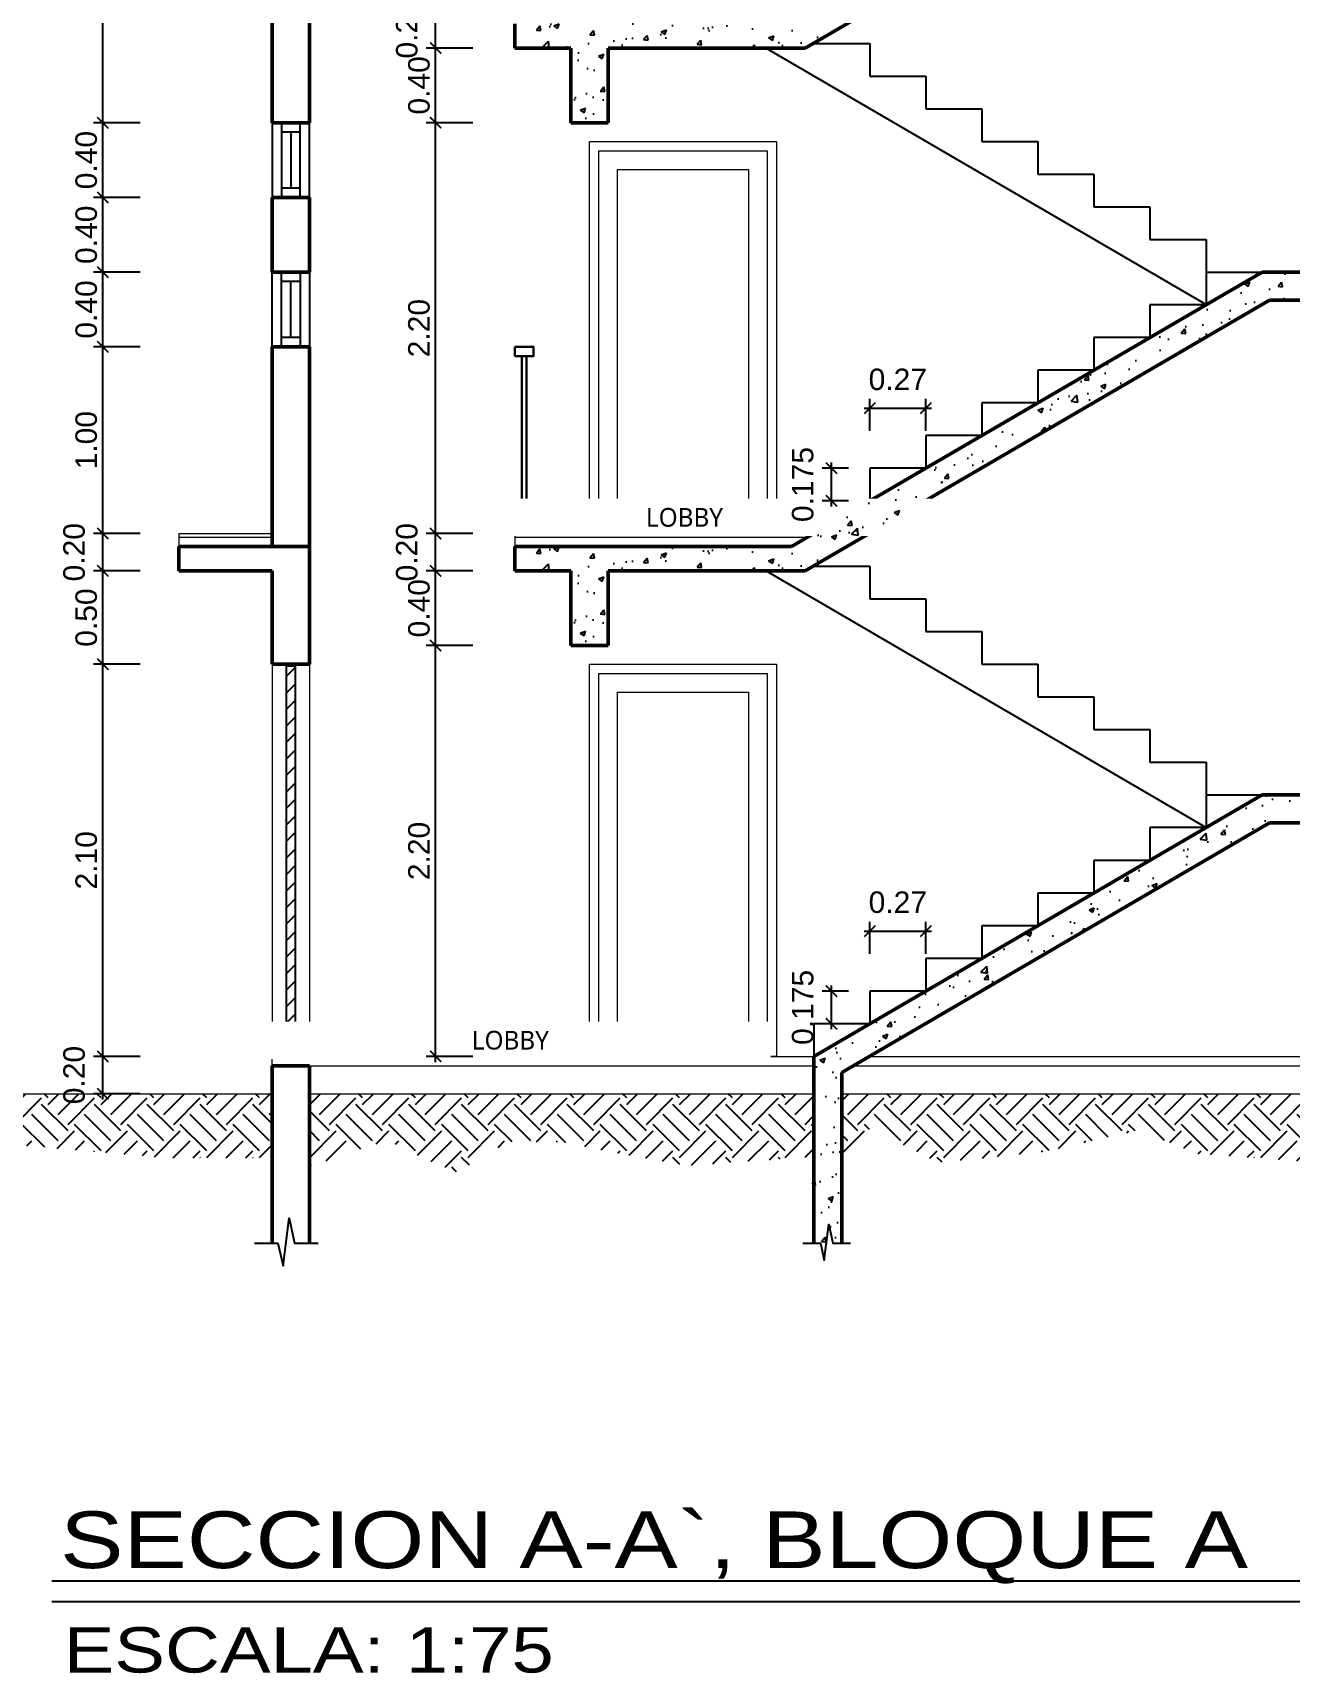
# Model space of a CAD drawing. Header units: feet. Extents: x -417 to 46, y -646 to -218.
# Drawn here: x -102.41 to -95.68, y -389.63 to -380.85 of the extents above; entities that cross this region are included whole.
import ezdxf

# ---------------------------------------------------------------- set-up
doc = ezdxf.new("R2010")
doc.units = ezdxf.units.FT
doc.header["$MEASUREMENT"] = 0
for name, color, linetype in [('DIM', 10, 'Continuous'), ('escalera', 2, 'Continuous'), ('PERT-VENT', 2, 'Continuous'), ('RELLENO', 8, 'Continuous'), ('textos', 7, 'Continuous'), ('TEXXT', 8, 'Continuous')]:
    doc.layers.add(name, color=color, linetype=linetype)
for name, color, linetype, lineweight in [('DIM-COTAS', 1, 'Continuous', 5), ('FURN', 2, 'Continuous', 30), ('MB', 2, 'Continuous', 20), ('muros', 4, 'Continuous', 50), ('Piso', 8, 'Continuous', 9), ('PUERTA', 8, 'Continuous', 9), ('TXT', 2, 'Continuous', 9)]:
    doc.layers.add(name, color=color, linetype=linetype, lineweight=lineweight)
doc.styles.add('ads', font='trebuc.ttf', dxfattribs={"height": 0.14})
doc.styles.add('DAMIAN', font='arial.ttf', dxfattribs={"height": 0.12})
doc.styles.get("Standard").update_dxf_attribs({"font": 'arial.ttf', "height": 0.115})
doc.dimstyles.new('KEILY', dxfattribs={"dimtxt": 0.115, "dimasz": 0.06, "dimexe": 0.05, "dimexo": 0.2, "dimgap": 0.03, "dimtad": 1, "dimzin": 1, "dimdsep": 46, "dimtxsty": 'Standard', "dimblk": 'ARCHTICK', "dimcen": 2.5, "dimdle": 0.03, "dimclrd": 256, "dimclre": 256, "dimclrt": 7, "dimadec": 0, "dimazin": 0, "dimtfac": 1, "dimtmove": 2, "dimatfit": 3, "dimfxl": 0.2, "dimfxlon": 1, "dimtolj": 1, "dimtzin": 1, "dimarcsym": 0})
pattern_1 = [(50, (111.02362, -151.93437), (0.28690407, -0.02510085), [0.03, -0.33]), (355, (111.02362, -151.93437), (-0.05550053, 0.30087685), [0.024, -0.264]), (100.45144, (111.04752, -151.93646), (0.23140354, 0.275776), [0.02549608, -0.28045684]), (46.1842, (111.0236, -151.85437), (0.42689653, -0.0662077), [0.045, -0.495]), (96.63564, (111.0592, -151.8599), (0.3738648, 0.38964744), [0.03824414, -0.4206855]), (351.18416, (111.0236, -151.85437), (0.3738648, 0.38964744), [0.036, -0.396]), (21, (111.06362, -151.87437), (0.23876282, -0.16104756), [0.03, -0.33]), (326, (111.06362, -151.87437), (0.09732613, 0.29006002), [0.024, -0.264]), (71.45144, (111.0835, -151.8878), (0.33608895, 0.12901246), [0.02549608, -0.28045684]), (37.5, (111.02362, -151.93437), (0.004863942, 0.13315754), [0, -0.2608, 0, -0.268, 0, -0.265]), (7.5, (111.02362, -151.93437), (0.105227815, 0.157764685), [0, -0.1528, 0, -0.2548, 0, -0.101]), (327.5, (110.93442, -151.93437), (0.213528974, -0.00902195), [0, -0.1, 0, -0.312, 0, -0.414]), (317.5, (110.89442, -151.93437), (0.23327447, 0.04004199), [0, -0.13, 0, -0.2072, 0, -0.294])]
pattern_2 = [(45, (111.02362, -151.93437), (3e-17, 0.28284271), [0.2, -0.2]), (45, (110.97058, -151.88134), (3e-17, 0.28284271), [0.2, -0.2]), (45, (110.91755, -151.8283), (3e-17, 0.28284271), [0.2, -0.2]), (135, (110.91755, -151.79295), (-0.28284271, 6e-17), [0.2, -0.2]), (135, (110.97058, -151.73992), (-0.28284271, 6e-17), [0.2, -0.2]), (135, (111.02362, -151.68689), (-0.28284271, 6e-17), [0.2, -0.2])]

# ---------------------------------------------------------------- blocks, each defined once
blk = doc.blocks.new('_ArchTick')
at = {"layer": 'DIM-COTAS', "color": 0, "const_width": 0.15}
blk.add_lwpolyline([(-0.5, -0.5), (0.5, 0.5)], dxfattribs=at)
blk = doc.blocks.new('*D2703')
at = {"layer": 'Defpoints', "color": 0, "transparency": 16777216}
for p in [(-102.0389, -386.3298), (-101.4244, -386.3298), (-101.6244, -386.5298)]:
    blk.add_point(p, dxfattribs=at)
at = {"layer": 'DIM', "lineweight": -2, "transparency": 16777216}
for p, q in [((-101.8389, -386.3298), (-102.0889, -386.3298)), ((-102.0389, -386.5598), (-102.0389, -386.2998)), ((-101.8389, -386.5298), (-102.0889, -386.5298))]:
    blk.add_line(p, q, dxfattribs=at)
at = {"layer": 'DIM', "lineweight": -2, "transparency": 16777216, "xscale": 0.06, "yscale": 0.06, "zscale": 0.06}
for p, rotation in [((-102.0389, -386.3298), 90), ((-102.0389, -386.5298), 270)]:
    blk.add_blockref('_ArchTick', p, dxfattribs=dict(at, rotation=rotation))
at = {"layer": 'DIM', "color": 7, "transparency": 16777216, "insert": (-102.1926, -386.4298), "char_height": 0.115, "attachment_point": 5, "rotation": 90}
blk.add_mtext('\\A1;0.20', dxfattribs=at)
blk = doc.blocks.new('*D2704')
at = {"layer": 'Defpoints', "color": 0, "transparency": 16777216}
for p in [(-102.0389, -384.2298), (-101.133, -384.2298), (-100.933, -386.3298)]:
    blk.add_point(p, dxfattribs=at)
at = {"layer": 'DIM', "lineweight": -2, "transparency": 16777216}
for p, q in [((-101.8389, -384.2298), (-102.0889, -384.2298)), ((-102.0389, -386.3598), (-102.0389, -384.1998)), ((-101.8389, -386.3298), (-102.0889, -386.3298))]:
    blk.add_line(p, q, dxfattribs=at)
at = {"layer": 'DIM', "lineweight": -2, "transparency": 16777216, "xscale": 0.06, "yscale": 0.06, "zscale": 0.06}
for p, rotation in [((-102.0389, -384.2298), 90), ((-102.0389, -386.3298), 270)]:
    blk.add_blockref('_ArchTick', p, dxfattribs=dict(at, rotation=rotation))
at = {"layer": 'DIM', "color": 7, "transparency": 16777216, "insert": (-102.1276, -385.2798), "char_height": 0.115, "attachment_point": 5, "rotation": 90}
blk.add_mtext('\\A1;2.10', dxfattribs=at)
blk = doc.blocks.new('*D2808')
at = {"layer": 'Defpoints', "color": 0, "transparency": 16777216}
for p in [(-102.0389, -383.7298), (-99.833, -383.7298), (-101.133, -384.2298)]:
    blk.add_point(p, dxfattribs=at)
at = {"layer": 'DIM', "lineweight": -2, "transparency": 16777216}
for p, q in [((-102.0389, -384.2598), (-102.0389, -383.6998)), ((-101.8389, -383.7298), (-102.0889, -383.7298)), ((-101.8389, -384.2298), (-102.0889, -384.2298))]:
    blk.add_line(p, q, dxfattribs=at)
at = {"layer": 'DIM', "lineweight": -2, "transparency": 16777216, "xscale": 0.06, "yscale": 0.06, "zscale": 0.06}
for p, rotation in [((-102.0389, -383.7298), 90), ((-102.0389, -384.2298), 270)]:
    blk.add_blockref('_ArchTick', p, dxfattribs=dict(at, rotation=rotation))
at = {"layer": 'DIM', "color": 7, "transparency": 16777216, "insert": (-102.1276, -383.9798), "char_height": 0.115, "attachment_point": 5, "rotation": 90}
blk.add_mtext('\\A1;0.50', dxfattribs=at)
blk = doc.blocks.new('*D2705')
at = {"layer": 'Defpoints', "color": 0, "transparency": 16777216}
for p in [(-102.0389, -383.5298), (-100.933, -383.5298), (-100.933, -383.7298)]:
    blk.add_point(p, dxfattribs=at)
at = {"layer": 'DIM', "lineweight": -2, "transparency": 16777216}
for p, q in [((-101.8389, -383.5298), (-102.0889, -383.5298)), ((-102.0389, -383.7598), (-102.0389, -383.4998)), ((-101.8389, -383.7298), (-102.0889, -383.7298))]:
    blk.add_line(p, q, dxfattribs=at)
at = {"layer": 'DIM', "lineweight": -2, "transparency": 16777216, "xscale": 0.06, "yscale": 0.06, "zscale": 0.06}
for p, rotation in [((-102.0389, -383.5298), 90), ((-102.0389, -383.7298), 270)]:
    blk.add_blockref('_ArchTick', p, dxfattribs=dict(at, rotation=rotation))
at = {"layer": 'DIM', "color": 7, "transparency": 16777216, "insert": (-102.1926, -383.6298), "char_height": 0.115, "attachment_point": 5, "rotation": 90}
blk.add_mtext('\\A1;0.20', dxfattribs=at)
blk = doc.blocks.new('*D2809')
at = {"layer": 'Defpoints', "color": 0, "transparency": 16777216}
for p in [(-102.0889, -371.9298), (-102.6473, -386.5298), (-102.3031, -386.5298)]:
    blk.add_point(p, dxfattribs=at)
at = {"layer": 'DIM', "lineweight": -2, "transparency": 16777216}
for p, q in [((-102.4473, -371.9298), (-102.6973, -371.9298)), ((-102.6473, -371.8998), (-102.6473, -386.5598)), ((-102.5031, -386.5298), (-102.6973, -386.5298))]:
    blk.add_line(p, q, dxfattribs=at)
at = {"layer": 'DIM', "lineweight": -2, "transparency": 16777216, "xscale": 0.06, "yscale": 0.06, "zscale": 0.06}
for p, rotation in [((-102.6473, -371.9298), 90), ((-102.6473, -386.5298), 270)]:
    blk.add_blockref('_ArchTick', p, dxfattribs=dict(at, rotation=rotation))
at = {"layer": 'DIM', "color": 7, "transparency": 16777216, "insert": (-102.736, -379.2298), "char_height": 0.115, "attachment_point": 5, "rotation": 90}
blk.add_mtext('\\A1;14.60', dxfattribs=at)
blk = doc.blocks.new('A$C61FD6AA4')
at = {"layer": 'RELLENO'}
h = blk.add_hatch(dxfattribs=at)
h.set_pattern_fill('ANSI31', color=256, scale=0.5)
h.set_pattern_definition([(45, (-53.53432, 257.28586), (-0.044194174, 0.044194174), [])])
h.paths.add_polyline_path([(0, 0), (0.05, 0), (0.05, 2.08), (0, 2.08)])
at = {"color": 2}
blk.add_lwpolyline([(0, 0), (0.05, 0), (0.05, 2.08), (0, 2.08)], close=True, dxfattribs=at)
blk = doc.blocks.new('A$C341F37BE')
at = {"layer": 'PUERTA'}
for points in [[(0, 2.1), (1, 2.1), (1, 0), (0, 0)], [(0.05, 2.05), (0.95, 2.05), (0.95, 0.05), (0.05, 0.05)], [(0.15, 1.95), (0.85, 1.95), (0.85, 0.15), (0.15, 0.15)]]:
    blk.add_lwpolyline(points, close=True, dxfattribs=at)
blk = doc.blocks.new('A$C47074A5C')
at = {"layer": 'FURN'}
for points in [[(0, 1), (0.1, 1), (0.1, 0.95), (0, 0.95)], [(0.0375, 0.05), (0.0625, 0.05), (0.0625, 0.95), (0.0375, 0.95)], [(0, 0), (0.1, 0), (0.1, 0.05), (0, 0.05)]]:
    blk.add_lwpolyline(points, close=True, dxfattribs=at)
blk = doc.blocks.new('A$C69266191')
at = {"layer": 'PERT-VENT'}
for p, q in [((0, 0), (0, 0.4)), ((0.05, 0), (0.05, 0.4)), ((0.15, 0.4), (0.15, 0)), ((0.2, 0.4), (0.2, 0)), ((0.15, 0.35), (0.05, 0.35)), ((0.1, 0.05), (0.1, 0.35)), ((0.15, 0.05), (0.05, 0.05))]:
    blk.add_line(p, q, dxfattribs=at)
blk = doc.blocks.new('*D2740')
at = {"layer": 'Defpoints', "color": 0, "transparency": 16777216}
for p in [(-100.2576, -384.1298), (-99.533, -384.1298), (-99.8208, -386.3298)]:
    blk.add_point(p, dxfattribs=at)
at = {"layer": 'DIM', "lineweight": -2, "transparency": 16777216}
for p, q in [((-100.0576, -384.1298), (-100.3076, -384.1298)), ((-100.2576, -386.3598), (-100.2576, -384.0998)), ((-100.0576, -386.3298), (-100.3076, -386.3298))]:
    blk.add_line(p, q, dxfattribs=at)
at = {"layer": 'DIM', "lineweight": -2, "transparency": 16777216, "xscale": 0.06, "yscale": 0.06, "zscale": 0.06}
for p, rotation in [((-100.2576, -384.1298), 90), ((-100.2576, -386.3298), 270)]:
    blk.add_blockref('_ArchTick', p, dxfattribs=dict(at, rotation=rotation))
at = {"layer": 'DIM', "color": 7, "transparency": 16777216, "insert": (-100.3463, -385.2298), "char_height": 0.115, "attachment_point": 5, "rotation": 90}
blk.add_mtext('\\A1;2.20', dxfattribs=at)
blk = doc.blocks.new('*D2741')
at = {"layer": 'Defpoints', "color": 0, "transparency": 16777216}
for p in [(-100.2576, -383.7298), (-99.833, -383.7298), (-99.533, -384.1298)]:
    blk.add_point(p, dxfattribs=at)
at = {"layer": 'DIM', "lineweight": -2, "transparency": 16777216}
for p, q in [((-100.2576, -384.1598), (-100.2576, -383.6998)), ((-100.0576, -383.7298), (-100.3076, -383.7298)), ((-100.0576, -384.1298), (-100.3076, -384.1298))]:
    blk.add_line(p, q, dxfattribs=at)
at = {"layer": 'DIM', "lineweight": -2, "transparency": 16777216, "xscale": 0.06, "yscale": 0.06, "zscale": 0.06}
for p, rotation in [((-100.2576, -383.7298), 90), ((-100.2576, -384.1298), 270)]:
    blk.add_blockref('_ArchTick', p, dxfattribs=dict(at, rotation=rotation))
at = {"layer": 'DIM', "color": 7, "transparency": 16777216, "insert": (-100.3463, -383.9298), "char_height": 0.115, "attachment_point": 5, "rotation": 90}
blk.add_mtext('\\A1;0.40', dxfattribs=at)
blk = doc.blocks.new('*D2742')
at = {"layer": 'Defpoints', "color": 0, "transparency": 16777216}
for p in [(-100.2576, -383.5298), (-99.6706, -383.5298), (-99.833, -383.7298)]:
    blk.add_point(p, dxfattribs=at)
at = {"layer": 'DIM', "lineweight": -2, "transparency": 16777216}
for p, q in [((-100.0576, -383.5298), (-100.3076, -383.5298)), ((-100.2576, -383.7598), (-100.2576, -383.4998)), ((-100.0576, -383.7298), (-100.3076, -383.7298))]:
    blk.add_line(p, q, dxfattribs=at)
at = {"layer": 'DIM', "lineweight": -2, "transparency": 16777216, "xscale": 0.06, "yscale": 0.06, "zscale": 0.06}
for p, rotation in [((-100.2576, -383.5298), 90), ((-100.2576, -383.7298), 270)]:
    blk.add_blockref('_ArchTick', p, dxfattribs=dict(at, rotation=rotation))
at = {"layer": 'DIM', "color": 7, "transparency": 16777216, "insert": (-100.4113, -383.6298), "char_height": 0.115, "attachment_point": 5, "rotation": 90}
blk.add_mtext('\\A1;0.20', dxfattribs=at)
blk = doc.blocks.new('*D2743')
at = {"layer": 'Defpoints', "color": 0, "transparency": 16777216}
for p in [(-100.2576, -381.3298), (-99.533, -381.3298), (-99.6706, -383.5298)]:
    blk.add_point(p, dxfattribs=at)
at = {"layer": 'DIM', "lineweight": -2, "transparency": 16777216}
for p, q in [((-100.0576, -381.3298), (-100.3076, -381.3298)), ((-100.2576, -383.5598), (-100.2576, -381.2998)), ((-100.0576, -383.5298), (-100.3076, -383.5298))]:
    blk.add_line(p, q, dxfattribs=at)
at = {"layer": 'DIM', "lineweight": -2, "transparency": 16777216, "xscale": 0.06, "yscale": 0.06, "zscale": 0.06}
for p, rotation in [((-100.2576, -381.3298), 90), ((-100.2576, -383.5298), 270)]:
    blk.add_blockref('_ArchTick', p, dxfattribs=dict(at, rotation=rotation))
at = {"layer": 'DIM', "color": 7, "transparency": 16777216, "insert": (-100.3463, -382.4298), "char_height": 0.115, "attachment_point": 5, "rotation": 90}
blk.add_mtext('\\A1;2.20', dxfattribs=at)
blk = doc.blocks.new('*D2744')
at = {"layer": 'Defpoints', "color": 0, "transparency": 16777216}
for p in [(-100.2576, -380.9298), (-99.833, -380.9298), (-99.533, -381.3298)]:
    blk.add_point(p, dxfattribs=at)
at = {"layer": 'DIM', "lineweight": -2, "transparency": 16777216}
for p, q in [((-100.2576, -381.3598), (-100.2576, -380.8998)), ((-100.0576, -380.9298), (-100.3076, -380.9298)), ((-100.0576, -381.3298), (-100.3076, -381.3298))]:
    blk.add_line(p, q, dxfattribs=at)
at = {"layer": 'DIM', "lineweight": -2, "transparency": 16777216, "xscale": 0.06, "yscale": 0.06, "zscale": 0.06}
for p, rotation in [((-100.2576, -380.9298), 90), ((-100.2576, -381.3298), 270)]:
    blk.add_blockref('_ArchTick', p, dxfattribs=dict(at, rotation=rotation))
at = {"layer": 'DIM', "color": 7, "transparency": 16777216, "insert": (-100.3463, -381.1298), "char_height": 0.115, "attachment_point": 5, "rotation": 90}
blk.add_mtext('\\A1;0.40', dxfattribs=at)
blk = doc.blocks.new('*D2745')
at = {"layer": 'Defpoints', "color": 0, "transparency": 16777216}
for p in [(-100.2576, -380.7298), (-99.6601, -380.7298), (-99.833, -380.9298)]:
    blk.add_point(p, dxfattribs=at)
at = {"layer": 'DIM', "lineweight": -2, "transparency": 16777216}
for p, q in [((-100.2576, -380.9598), (-100.2576, -380.6998)), ((-100.0576, -380.7298), (-100.3076, -380.7298)), ((-100.0576, -380.9298), (-100.3076, -380.9298))]:
    blk.add_line(p, q, dxfattribs=at)
at = {"layer": 'DIM', "lineweight": -2, "transparency": 16777216, "xscale": 0.06, "yscale": 0.06, "zscale": 0.06}
for p, rotation in [((-100.2576, -380.7298), 90), ((-100.2576, -380.9298), 270)]:
    blk.add_blockref('_ArchTick', p, dxfattribs=dict(at, rotation=rotation))
at = {"layer": 'DIM', "color": 7, "transparency": 16777216, "insert": (-100.4113, -380.8298), "char_height": 0.115, "attachment_point": 5, "rotation": 90}
blk.add_mtext('\\A1;0.20', dxfattribs=at)
blk = doc.blocks.new('*D2726')
at = {"layer": 'Defpoints', "color": 0, "transparency": 16777216}
for p in [(-102.0389, -382.5298), (-101.133, -382.5298), (-100.933, -383.5298)]:
    blk.add_point(p, dxfattribs=at)
at = {"layer": 'DIM', "lineweight": -2, "transparency": 16777216}
for p, q in [((-101.8389, -382.5298), (-102.0889, -382.5298)), ((-102.0389, -383.5598), (-102.0389, -382.4998)), ((-101.8389, -383.5298), (-102.0889, -383.5298))]:
    blk.add_line(p, q, dxfattribs=at)
at = {"layer": 'DIM', "lineweight": -2, "transparency": 16777216, "xscale": 0.06, "yscale": 0.06, "zscale": 0.06}
for p, rotation in [((-102.0389, -382.5298), 90), ((-102.0389, -383.5298), 270)]:
    blk.add_blockref('_ArchTick', p, dxfattribs=dict(at, rotation=rotation))
at = {"layer": 'DIM', "color": 7, "transparency": 16777216, "insert": (-102.1276, -383.0298), "char_height": 0.115, "attachment_point": 5, "rotation": 90}
blk.add_mtext('\\A1;1.00', dxfattribs=at)
blk = doc.blocks.new('*D2727')
at = {"layer": 'Defpoints', "color": 0, "transparency": 16777216}
for p in [(-102.0389, -382.1298), (-101.133, -382.1298), (-101.133, -382.5298)]:
    blk.add_point(p, dxfattribs=at)
at = {"layer": 'DIM', "lineweight": -2, "transparency": 16777216}
for p, q in [((-101.8389, -382.1298), (-102.0889, -382.1298)), ((-102.0389, -382.5598), (-102.0389, -382.0998)), ((-101.8389, -382.5298), (-102.0889, -382.5298))]:
    blk.add_line(p, q, dxfattribs=at)
at = {"layer": 'DIM', "lineweight": -2, "transparency": 16777216, "xscale": 0.06, "yscale": 0.06, "zscale": 0.06}
for p, rotation in [((-102.0389, -382.1298), 90), ((-102.0389, -382.5298), 270)]:
    blk.add_blockref('_ArchTick', p, dxfattribs=dict(at, rotation=rotation))
at = {"layer": 'DIM', "color": 7, "transparency": 16777216, "insert": (-102.1276, -382.3298), "char_height": 0.115, "attachment_point": 5, "rotation": 90}
blk.add_mtext('\\A1;0.40', dxfattribs=at)
blk = doc.blocks.new('*D2728')
at = {"layer": 'Defpoints', "color": 0, "transparency": 16777216}
for p in [(-102.0389, -381.7298), (-101.133, -381.7298), (-101.133, -382.1298)]:
    blk.add_point(p, dxfattribs=at)
at = {"layer": 'DIM', "lineweight": -2, "transparency": 16777216}
for p, q in [((-101.8389, -381.7298), (-102.0889, -381.7298)), ((-102.0389, -382.1598), (-102.0389, -381.6998)), ((-101.8389, -382.1298), (-102.0889, -382.1298))]:
    blk.add_line(p, q, dxfattribs=at)
at = {"layer": 'DIM', "lineweight": -2, "transparency": 16777216, "xscale": 0.06, "yscale": 0.06, "zscale": 0.06}
for p, rotation in [((-102.0389, -381.7298), 90), ((-102.0389, -382.1298), 270)]:
    blk.add_blockref('_ArchTick', p, dxfattribs=dict(at, rotation=rotation))
at = {"layer": 'DIM', "color": 7, "transparency": 16777216, "insert": (-102.1276, -381.9298), "char_height": 0.115, "attachment_point": 5, "rotation": 90}
blk.add_mtext('\\A1;0.40', dxfattribs=at)
blk = doc.blocks.new('*D2729')
at = {"layer": 'Defpoints', "color": 0, "transparency": 16777216}
for p in [(-102.0389, -381.3298), (-101.133, -381.3298), (-101.133, -381.7298)]:
    blk.add_point(p, dxfattribs=at)
at = {"layer": 'DIM', "lineweight": -2, "transparency": 16777216}
for p, q in [((-101.8389, -381.3298), (-102.0889, -381.3298)), ((-102.0389, -381.7598), (-102.0389, -381.2998)), ((-101.8389, -381.7298), (-102.0889, -381.7298))]:
    blk.add_line(p, q, dxfattribs=at)
at = {"layer": 'DIM', "lineweight": -2, "transparency": 16777216, "xscale": 0.06, "yscale": 0.06, "zscale": 0.06}
for p, rotation in [((-102.0389, -381.3298), 90), ((-102.0389, -381.7298), 270)]:
    blk.add_blockref('_ArchTick', p, dxfattribs=dict(at, rotation=rotation))
at = {"layer": 'DIM', "color": 7, "transparency": 16777216, "insert": (-102.1276, -381.5298), "char_height": 0.115, "attachment_point": 5, "rotation": 90}
blk.add_mtext('\\A1;0.40', dxfattribs=at)
blk = doc.blocks.new('*D2730')
at = {"layer": 'Defpoints', "color": 0, "transparency": 16777216}
for p in [(-102.0389, -379.7298), (-101.133, -379.7298), (-101.133, -381.3298)]:
    blk.add_point(p, dxfattribs=at)
at = {"layer": 'DIM', "lineweight": -2, "transparency": 16777216}
for p, q in [((-101.8389, -379.7298), (-102.0889, -379.7298)), ((-102.0389, -381.3598), (-102.0389, -379.6998)), ((-101.8389, -381.3298), (-102.0889, -381.3298))]:
    blk.add_line(p, q, dxfattribs=at)
at = {"layer": 'DIM', "lineweight": -2, "transparency": 16777216, "xscale": 0.06, "yscale": 0.06, "zscale": 0.06}
for p, rotation in [((-102.0389, -379.7298), 90), ((-102.0389, -381.3298), 270)]:
    blk.add_blockref('_ArchTick', p, dxfattribs=dict(at, rotation=rotation))
at = {"layer": 'DIM', "color": 7, "transparency": 16777216, "insert": (-102.1276, -380.5298), "char_height": 0.115, "attachment_point": 5, "rotation": 90}
blk.add_mtext('\\A1;1.60', dxfattribs=at)
blk = doc.blocks.new('*D3322')
at = {"layer": 'Defpoints', "color": 0, "transparency": 16777216}
for p in [(-98.1383, -385.9798), (-97.8466, -385.9798), (-97.8466, -386.1548)]:
    blk.add_point(p, dxfattribs=at)
at = {"layer": 'DIM', "lineweight": -2, "transparency": 16777216}
for p, q in [((-98.0466, -385.9798), (-98.1883, -385.9798)), ((-98.1383, -386.1848), (-98.1383, -385.9498)), ((-98.0466, -386.1548), (-98.1883, -386.1548))]:
    blk.add_line(p, q, dxfattribs=at)
at = {"layer": 'DIM', "lineweight": -2, "transparency": 16777216, "xscale": 0.06, "yscale": 0.06, "zscale": 0.06}
for p, rotation in [((-98.1383, -385.9798), 90), ((-98.1383, -386.1548), 270)]:
    blk.add_blockref('_ArchTick', p, dxfattribs=dict(at, rotation=rotation))
at = {"layer": 'DIM', "color": 7, "transparency": 16777216, "insert": (-98.292, -386.0673), "char_height": 0.115, "attachment_point": 5, "rotation": 90}
blk.add_mtext('\\A1;0.175', dxfattribs=at)
blk = doc.blocks.new('*D3323')
at = {"layer": 'Defpoints', "color": 0, "transparency": 16777216}
for p in [(-97.633, -385.6586), (-97.933, -385.9798), (-97.633, -385.9798)]:
    blk.add_point(p, dxfattribs=at)
at = {"layer": 'DIM', "lineweight": -2, "transparency": 16777216}
for p, q in [((-97.933, -385.7798), (-97.933, -385.6086)), ((-97.633, -385.7798), (-97.633, -385.6086)), ((-97.963, -385.6586), (-97.603, -385.6586))]:
    blk.add_line(p, q, dxfattribs=at)
at = {"layer": 'DIM', "lineweight": -2, "transparency": 16777216, "xscale": 0.06, "yscale": 0.06, "zscale": 0.06, "rotation": 180}
blk.add_blockref('_ArchTick', (-97.933, -385.6586), dxfattribs=at)
at = {"layer": 'DIM', "lineweight": -2, "transparency": 16777216, "xscale": 0.06, "yscale": 0.06, "zscale": 0.06}
blk.add_blockref('_ArchTick', (-97.633, -385.6586), dxfattribs=at)
at = {"layer": 'DIM', "color": 7, "transparency": 16777216, "insert": (-97.783, -385.5048), "char_height": 0.115, "attachment_point": 5}
blk.add_mtext('\\A1;0.27', dxfattribs=at)
blk = doc.blocks.new('*D3326')
at = {"layer": 'Defpoints', "color": 0, "transparency": 16777216}
for p in [(-98.1383, -383.1798), (-97.8466, -383.1798), (-97.8466, -383.3548)]:
    blk.add_point(p, dxfattribs=at)
at = {"layer": 'DIM', "lineweight": -2, "transparency": 16777216}
for p, q in [((-98.0466, -383.1798), (-98.1883, -383.1798)), ((-98.1383, -383.3848), (-98.1383, -383.1498)), ((-98.0466, -383.3548), (-98.1883, -383.3548))]:
    blk.add_line(p, q, dxfattribs=at)
at = {"layer": 'DIM', "lineweight": -2, "transparency": 16777216, "xscale": 0.06, "yscale": 0.06, "zscale": 0.06}
for p, rotation in [((-98.1383, -383.1798), 90), ((-98.1383, -383.3548), 270)]:
    blk.add_blockref('_ArchTick', p, dxfattribs=dict(at, rotation=rotation))
at = {"layer": 'DIM', "color": 7, "transparency": 16777216, "insert": (-98.292, -383.2673), "char_height": 0.115, "attachment_point": 5, "rotation": 90}
blk.add_mtext('\\A1;0.175', dxfattribs=at)
blk = doc.blocks.new('*D3327')
at = {"layer": 'Defpoints', "color": 0, "transparency": 16777216}
for p in [(-97.633, -382.8586), (-97.933, -383.1798), (-97.633, -383.1798)]:
    blk.add_point(p, dxfattribs=at)
at = {"layer": 'DIM', "lineweight": -2, "transparency": 16777216}
for p, q in [((-97.933, -382.9798), (-97.933, -382.8086)), ((-97.633, -382.9798), (-97.633, -382.8086)), ((-97.963, -382.8586), (-97.603, -382.8586))]:
    blk.add_line(p, q, dxfattribs=at)
at = {"layer": 'DIM', "lineweight": -2, "transparency": 16777216, "xscale": 0.06, "yscale": 0.06, "zscale": 0.06, "rotation": 180}
blk.add_blockref('_ArchTick', (-97.933, -382.8586), dxfattribs=at)
at = {"layer": 'DIM', "lineweight": -2, "transparency": 16777216, "xscale": 0.06, "yscale": 0.06, "zscale": 0.06}
blk.add_blockref('_ArchTick', (-97.633, -382.8586), dxfattribs=at)
at = {"layer": 'DIM', "color": 7, "transparency": 16777216, "insert": (-97.783, -382.7048), "char_height": 0.115, "attachment_point": 5}
blk.add_mtext('\\A1;0.27', dxfattribs=at)

msp = doc.modelspace()

# ---------------------------------------------------------------- hatches: boundary and pattern name
at = {"layer": 'RELLENO'}
h = msp.add_hatch(dxfattribs=at)
h.set_pattern_fill('AR-CONC', color=256, scale=0.04)
h.set_pattern_definition([(50, (111.02362, -149.13437), (0.28690407, -0.02510085), [0.03, -0.33]), (355, (111.02362, -149.13437), (-0.05550053, 0.30087685), [0.024, -0.264]), (100.45144, (111.04752, -149.13646), (0.23140354, 0.275776), [0.02549608, -0.28045684]), (46.1842, (111.0236, -149.05437), (0.42689653, -0.0662077), [0.045, -0.495]), (96.63564, (111.0592, -149.0599), (0.3738648, 0.38964744), [0.03824414, -0.4206855]), (351.18416, (111.0236, -149.05437), (0.3738648, 0.38964744), [0.036, -0.396]), (21, (111.06362, -149.07437), (0.23876282, -0.16104756), [0.03, -0.33]), (326, (111.06362, -149.07437), (0.09732613, 0.29006002), [0.024, -0.264]), (71.45144, (111.0835, -149.0878), (0.33608895, 0.12901246), [0.02549608, -0.28045684]), (37.5, (111.02362, -149.13437), (0.004863942, 0.13315754), [0, -0.2608, 0, -0.268, 0, -0.265]), (7.5, (111.02362, -149.13437), (0.105227815, 0.157764685), [0, -0.1528, 0, -0.2548, 0, -0.101]), (327.5, (110.93442, -149.13437), (0.213528974, -0.00902195), [0, -0.1, 0, -0.312, 0, -0.414]), (317.5, (110.89442, -149.13437), (0.23327447, 0.04004199), [0, -0.13, 0, -0.2072, 0, -0.294])])
h.paths.add_polyline_path([(-99.833, -380.7998), (-99.833, -380.9298), (-99.533, -380.9298), (-99.533, -381.3298), (-99.333, -381.3298), (-99.333, -380.9298), (-98.2782, -380.9298), (-95.7924, -379.4798), (-94.733, -379.4798), (-94.733, -379.3298), (-95.833, -379.3298), (-98.353, -380.7998)])
h = msp.add_hatch(dxfattribs=at)
h.set_pattern_fill('AR-CONC', color=256, scale=0.04)
h.set_pattern_definition(pattern_1)
h.paths.add_polyline_path([(-98.083, -387.3298), (-98.1304, -387.3298), (-98.1525, -387.2298), (-98.1765, -387.4213), (-98.1977, -387.3298), (-98.2449, -387.3298), (-98.233, -386.3298), (-95.833, -384.9298), (-94.733, -384.9298), (-94.733, -385.0798), (-95.7924, -385.0798), (-98.083, -386.4159)])
h = msp.add_hatch(dxfattribs=at)
h.set_pattern_fill('EARTH', color=256, scale=0.8, angle=45)
h.set_pattern_definition([(45, (95.48137, -151.93437), (3e-17, 0.28284271), [0.2, -0.2]), (45, (95.42834, -151.88134), (3e-17, 0.28284271), [0.2, -0.2]), (45, (95.3753, -151.8283), (3e-17, 0.28284271), [0.2, -0.2]), (135, (95.3753, -151.79295), (-0.28284271, 6e-17), [0.2, -0.2]), (135, (95.42834, -151.73992), (-0.28284271, 6e-17), [0.2, -0.2]), (135, (95.48137, -151.68689), (-0.28284271, 6e-17), [0.2, -0.2])])
h.paths.add_polyline_path([(-106.3223, -386.5298), (-105.3306, -387.0209), (-104.5537, -386.7926), (-103.9481, -386.9182), (-103.3312, -386.9296), (-102.4972, -386.804), (-101.6974, -386.8725), (-101.133, -386.8725), (-101.133, -386.5298)])
h = msp.add_hatch(dxfattribs=at)
h.set_pattern_fill('EARTH', color=256, scale=0.8, angle=45)
h.set_pattern_definition(pattern_2)
h.paths.add_polyline_path([(-100.933, -386.5298), (-100.933, -386.9195), (-100.5149, -386.7771), (-100.3196, -386.8773), (-100.1401, -386.9512), (-99.8761, -386.7876), (-99.5857, -386.7876), (-99.2901, -386.8457), (-98.9152, -386.9142), (-98.233, -386.8668), (-98.233, -386.5298)])
h = msp.add_hatch(dxfattribs=at)
h.set_pattern_fill('EARTH', color=256, scale=0.8, angle=45)
h.set_pattern_definition(pattern_2)
h.paths.add_polyline_path([(-98.083, -386.5298), (-98.083, -386.9142), (-97.928, -386.7138), (-97.5637, -386.8984), (-97.004, -386.8404), (-96.4919, -386.7243), (-96.1804, -386.8509), (-95.5879, -386.8928), (-95.2236, -386.9139), (-94.933, -386.8769), (-94.933, -386.5298)])

# ---------------------------------------------------------------- linework, layer by layer
for points in [[(-101.2278, -387.3298), (-101.1021, -387.3298), (-101.0738, -387.4518), (-101.0419, -387.1965), (-101.0124, -387.3298), (-100.886, -387.3298)], [(-98.292, -387.3298), (-98.1977, -387.3298), (-98.1765, -387.4213), (-98.1525, -387.2298), (-98.1304, -387.3298), (-98.0356, -387.3298)]]:
    msp.add_lwpolyline(points)
at = {"layer": 'escalera', "color": 8}
for p, q in [((-98.4878, -380.9298), (-96.133, -382.3034)), ((-98.233, -380.9048), (-97.933, -380.9048)), ((-98.233, -380.9048), (-97.933, -380.9048)), ((-97.933, -380.9048), (-97.933, -381.0798)), ((-97.933, -381.0798), (-97.633, -381.0798)), ((-97.633, -381.0798), (-97.633, -381.2548)), ((-97.633, -381.2548), (-97.333, -381.2548)), ((-97.333, -381.2548), (-97.333, -381.4298)), ((-97.333, -381.4298), (-97.033, -381.4298)), ((-97.033, -381.4298), (-97.033, -381.6048)), ((-97.033, -381.6048), (-96.733, -381.6048)), ((-96.733, -381.6048), (-96.733, -381.7798)), ((-96.733, -381.7798), (-96.433, -381.7798)), ((-96.433, -381.7798), (-96.433, -381.9548)), ((-96.433, -381.9548), (-96.133, -381.9548)), ((-96.133, -381.9548), (-96.133, -382.1298)), ((-98.233, -383.7048), (-97.933, -383.7048)), ((-97.933, -383.7048), (-97.933, -383.8798)), ((-98.4878, -383.7298), (-96.133, -385.1034)), ((-97.933, -383.8798), (-97.633, -383.8798)), ((-97.633, -383.8798), (-97.633, -384.0548)), ((-97.633, -384.0548), (-97.333, -384.0548)), ((-97.333, -384.0548), (-97.333, -384.2298)), ((-97.333, -384.2298), (-97.033, -384.2298)), ((-97.033, -384.2298), (-97.033, -384.4048)), ((-97.033, -384.4048), (-96.733, -384.4048)), ((-96.733, -384.4048), (-96.733, -384.5798)), ((-96.733, -384.5798), (-96.433, -384.5798)), ((-96.433, -384.5798), (-96.433, -384.7548)), ((-96.433, -384.7548), (-96.133, -384.7548)), ((-96.133, -384.7548), (-96.133, -384.9298))]:
    msp.add_line(p, q, dxfattribs=at)
at = {"layer": 'escalera'}
for p, q in [((-96.133, -382.1298), (-96.133, -382.3048)), ((-96.133, -382.1298), (-95.833, -382.1298)), ((-96.433, -382.3048), (-96.433, -382.4798)), ((-96.133, -382.3048), (-96.433, -382.3048)), ((-96.733, -382.4798), (-96.733, -382.6548)), ((-96.433, -382.4798), (-96.733, -382.4798)), ((-97.033, -382.6548), (-97.033, -382.8298)), ((-96.733, -382.6548), (-97.033, -382.6548)), ((-97.333, -382.8298), (-97.333, -383.0048)), ((-97.033, -382.8298), (-97.333, -382.8298)), ((-97.633, -383.0048), (-97.633, -383.1798)), ((-97.333, -383.0048), (-97.633, -383.0048)), ((-97.933, -383.1798), (-97.933, -383.3548)), ((-97.633, -383.1798), (-97.933, -383.1798)), ((-98.233, -383.3548), (-98.233, -383.5298)), ((-97.933, -383.3548), (-98.233, -383.3548)), ((-96.133, -384.9298), (-96.133, -385.1048)), ((-96.133, -384.9298), (-95.833, -384.9298)), ((-96.433, -385.1048), (-96.433, -385.2798)), ((-96.133, -385.1048), (-96.433, -385.1048)), ((-96.733, -385.2798), (-96.733, -385.4548)), ((-96.433, -385.2798), (-96.733, -385.2798)), ((-97.033, -385.4548), (-97.033, -385.6298)), ((-96.733, -385.4548), (-97.033, -385.4548)), ((-97.333, -385.6298), (-97.333, -385.8048)), ((-97.033, -385.6298), (-97.333, -385.6298)), ((-97.633, -385.8048), (-97.633, -385.9798)), ((-97.333, -385.8048), (-97.633, -385.8048)), ((-97.933, -385.9798), (-97.933, -386.1548)), ((-97.633, -385.9798), (-97.933, -385.9798)), ((-98.233, -386.1548), (-98.233, -386.3298)), ((-97.933, -386.1548), (-98.233, -386.1548))]:
    msp.add_line(p, q, dxfattribs=at)
at = {"layer": 'MB'}
for p, q in [((-101.133, -384.2298), (-101.133, -386.3298)), ((-100.933, -384.2298), (-100.933, -386.3298)), ((-101.133, -386.3298), (-98.233, -386.3298)), ((-101.133, -386.3798), (-101.133, -386.3298)), ((-97.9353, -386.3298), (-94.933, -386.3298)), ((-100.933, -386.3798), (-98.233, -386.3798)), ((-98.021, -386.3798), (-94.933, -386.3798)), ((-106.3223, -386.5298), (-101.133, -386.5298)), ((-100.933, -386.5298), (-98.233, -386.5298)), ((-98.083, -386.5298), (-94.933, -386.5298))]:
    msp.add_line(p, q, dxfattribs=at)
at = {"layer": 'muros'}
for p, q in [((-98.2782, -380.9298), (-95.7924, -379.4798)), ((-101.133, -381.3298), (-101.133, -379.7298)), ((-100.933, -379.7298), (-100.933, -381.3298)), ((-99.833, -380.7998), (-99.833, -380.9298)), ((-99.833, -380.7998), (-99.833, -380.9298)), ((-99.833, -380.9298), (-99.533, -380.9298)), ((-99.533, -380.9298), (-99.533, -381.3298)), ((-99.333, -380.9298), (-98.2782, -380.9298)), ((-99.333, -380.9298), (-99.333, -381.3298)), ((-100.933, -381.3298), (-101.133, -381.3298)), ((-99.533, -381.3298), (-99.333, -381.3298)), ((-101.133, -382.1298), (-101.133, -381.7298)), ((-100.933, -381.7298), (-101.133, -381.7298)), ((-100.933, -381.7298), (-100.933, -382.1298)), ((-100.933, -382.1298), (-101.133, -382.1298)), ((-98.353, -383.5998), (-95.833, -382.1298)), ((-95.833, -382.1298), (-94.733, -382.1298)), ((-98.2782, -383.7298), (-95.7924, -382.2798)), ((-95.7924, -382.2798), (-94.733, -382.2798)), ((-101.133, -383.5998), (-101.133, -382.5298)), ((-100.933, -382.5298), (-101.133, -382.5298)), ((-100.933, -382.5298), (-100.933, -384.2298)), ((-101.633, -383.5998), (-100.933, -383.5998)), ((-101.633, -383.5998), (-101.633, -383.7298)), ((-99.833, -383.5998), (-98.353, -383.5998)), ((-99.833, -383.5998), (-99.833, -383.7298)), ((-101.633, -383.7298), (-101.133, -383.7298)), ((-101.133, -383.7298), (-101.133, -384.2298)), ((-99.833, -383.7298), (-99.533, -383.7298)), ((-99.533, -383.7298), (-99.533, -384.1298)), ((-99.333, -383.7298), (-98.2782, -383.7298)), ((-99.333, -383.7298), (-99.333, -384.1298)), ((-99.533, -384.1298), (-99.333, -384.1298)), ((-100.933, -384.2298), (-101.133, -384.2298)), ((-98.233, -386.3298), (-95.833, -384.9298)), ((-95.833, -384.9298), (-94.733, -384.9298)), ((-98.083, -386.4159), (-95.7924, -385.0798)), ((-95.7924, -385.0798), (-94.733, -385.0798)), ((-98.233, -386.3298), (-98.233, -387.3298)), ((-101.133, -386.3798), (-101.133, -387.3298)), ((-100.933, -386.3798), (-101.133, -386.3798)), ((-100.933, -386.3798), (-100.933, -387.3298)), ((-98.083, -386.4159), (-98.083, -387.3298))]:
    msp.add_line(p, q, dxfattribs=at)
at = {"layer": 'Piso'}
for p, q in [((-101.633, -383.5298), (-101.133, -383.5298)), ((-101.633, -383.5298), (-101.633, -383.5998)), ((-99.833, -383.5298), (-98.233, -383.5298)), ((-99.833, -383.5298), (-99.833, -383.5998)), ((-101.633, -383.5498), (-101.133, -383.5498)), ((-99.833, -383.5498), (-98.2673, -383.5498))]:
    msp.add_line(p, q, dxfattribs=at)
at = {"layer": 'TEXXT', "color": 4}
msp.add_line((-102.3124, -389.1391), (-92.1373, -389.1391), dxfattribs=at)
at = {"layer": 'TEXXT', "color": 3}
msp.add_line((-102.3124, -389.2481), (-92.0136, -389.2481), dxfattribs=at)

# ---------------------------------------------------------------- block references
at = {"xscale": -1, "rotation": 180}
msp.add_blockref('A$C69266191', (-101.133, -381.3298), dxfattribs=at)
for name, p in [('A$C341F37BE', (-99.433, -383.5298)), ('A$C69266191', (-101.133, -382.5298)), ('A$C61FD6AA4', (-101.058, -386.3208)), ('A$C341F37BE', (-99.433, -386.3298))]:
    msp.add_blockref(name, p)
at = {"layer": 'DIM'}
msp.add_blockref('A$C47074A5C', (-99.833, -383.5298), dxfattribs=at)

# ---------------------------------------------------------------- texts
at = {"layer": 'textos', "color": 7, "style": 'DAMIAN', "width": 1.2}
for s, height, p in [('SECCION A-A`, BLOQUE A', 0.303465, (-102.2679, -389.07)), (' ESCALA: 1:75', 0.242772, (-102.3622, -389.6294))]:
    msp.add_text(s, height=height, dxfattribs=at).set_placement(p)

# ---------------------------------------------------------------- dimensions: what is measured, and where the dimension line sits
at = {"layer": 'DIM'}
for base, p1, p2, picture, middle in [((-102.6473, -386.5298), (-102.0889, -371.9298), (-102.3031, -386.5298), '*D2809', (-102.736, -379.2298)), ((-102.0389, -379.7298), (-101.133, -381.3298), (-101.133, -379.7298), '*D2730', (-102.1276, -380.5298)), ((-100.2576, -380.7298), (-99.833, -380.9298), (-99.6601, -380.7298), '*D2745', (-100.4113, -380.8298)), ((-100.2576, -380.9298), (-99.533, -381.3298), (-99.833, -380.9298), '*D2744', (-100.3463, -381.1298)), ((-102.0389, -381.3298), (-101.133, -381.7298), (-101.133, -381.3298), '*D2729', (-102.1276, -381.5298)), ((-102.0389, -381.7298), (-101.133, -382.1298), (-101.133, -381.7298), '*D2728', (-102.1276, -381.9298)), ((-102.0389, -382.1298), (-101.133, -382.5298), (-101.133, -382.1298), '*D2727', (-102.1276, -382.3298)), ((-102.0389, -382.5298), (-100.933, -383.5298), (-101.133, -382.5298), '*D2726', (-102.1276, -383.0298)), ((-102.0389, -383.5298), (-100.933, -383.7298), (-100.933, -383.5298), '*D2705', (-102.1926, -383.6298)), ((-102.0389, -383.7298), (-101.133, -384.2298), (-99.833, -383.7298), '*D2808', (-102.1276, -383.9798)), ((-100.2576, -383.7298), (-99.533, -384.1298), (-99.833, -383.7298), '*D2741', (-100.3463, -383.9298)), ((-102.0389, -384.2298), (-100.933, -386.3298), (-101.133, -384.2298), '*D2704', (-102.1276, -385.2798)), ((-102.0389, -386.3298), (-101.6244, -386.5298), (-101.4244, -386.3298), '*D2703', (-102.1926, -386.4298))]:
    dim = msp.add_linear_dim(base=base, p1=p1, p2=p2, angle=90, dimstyle='KEILY', dxfattribs=at)
    dim.commit()
    dim.dimension.update_dxf_attribs({"geometry": picture, "text_midpoint": middle})
for base, p1, p2, picture, middle in [((-97.633, -382.8586), (-97.933, -383.1798), (-97.633, -383.1798), '*D3327', (-97.783, -382.7048)), ((-97.633, -385.6586), (-97.933, -385.9798), (-97.633, -385.9798), '*D3323', (-97.783, -385.5048))]:
    dim = msp.add_linear_dim(base=base, p1=p1, p2=p2, text='0.27', dimstyle='KEILY', override={"dimfxl": 50}, dxfattribs=at)
    dim.commit()
    dim.dimension.update_dxf_attribs({"geometry": picture, "text_midpoint": middle})
dim = msp.add_linear_dim(base=(-98.1383, -385.9798), p1=(-97.8466, -386.1548), p2=(-97.8466, -385.9798), angle=90, dimstyle='KEILY', override={"dimdec": 3, "dimfxl": 50}, dxfattribs=at)
dim.commit()
dim.dimension.update_dxf_attribs({"geometry": '*D3322', "text_midpoint": (-98.292, -386.0673)})

# ---------------------------------------------------------------- next in the draw order: texts
at = {"layer": 'TXT', "char_height": 0.1, "width": 2.688, "attachment_point": 2, "style": 'ads', "bg_fill": 2}
for insert in [(-98.9251, -383.3931), (-99.8573, -386.1931)]:
    msp.add_mtext('LOBBY', dxfattribs=dict(at, insert=insert))

# ---------------------------------------------------------------- next in the draw order: hatches: boundary and pattern name
at = {"layer": 'RELLENO'}
h = msp.add_hatch(dxfattribs=at)
h.set_pattern_fill('AR-CONC', color=256, scale=0.04)
h.set_pattern_definition(pattern_1)
h.paths.add_polyline_path([(-99.833, -383.5998), (-99.833, -383.7298), (-99.533, -383.7298), (-99.533, -384.1298), (-99.333, -384.1298), (-99.333, -383.7298), (-98.2782, -383.7298), (-95.7924, -382.2798), (-94.733, -382.2798), (-94.733, -382.1298), (-95.833, -382.1298), (-98.353, -383.5998)])

# ---------------------------------------------------------------- next in the draw order: dimensions: what is measured, and where the dimension line sits
at = {"layer": 'DIM'}
for base, p1, p2, picture, middle in [((-100.2576, -381.3298), (-99.6706, -383.5298), (-99.533, -381.3298), '*D2743', (-100.3463, -382.4298)), ((-100.2576, -383.5298), (-99.833, -383.7298), (-99.6706, -383.5298), '*D2742', (-100.4113, -383.6298)), ((-100.2576, -384.1298), (-99.8208, -386.3298), (-99.533, -384.1298), '*D2740', (-100.3463, -385.2298))]:
    dim = msp.add_linear_dim(base=base, p1=p1, p2=p2, angle=90, dimstyle='KEILY', dxfattribs=at)
    dim.commit()
    dim.dimension.update_dxf_attribs({"geometry": picture, "text_midpoint": middle})
dim = msp.add_linear_dim(base=(-98.1383, -383.1798), p1=(-97.8466, -383.3548), p2=(-97.8466, -383.1798), angle=90, dimstyle='KEILY', override={"dimdec": 3, "dimfxl": 50}, dxfattribs=at)
dim.commit()
dim.dimension.update_dxf_attribs({"geometry": '*D3326', "text_midpoint": (-98.292, -383.2673)})

doc.saveas('drawing.dxf')
